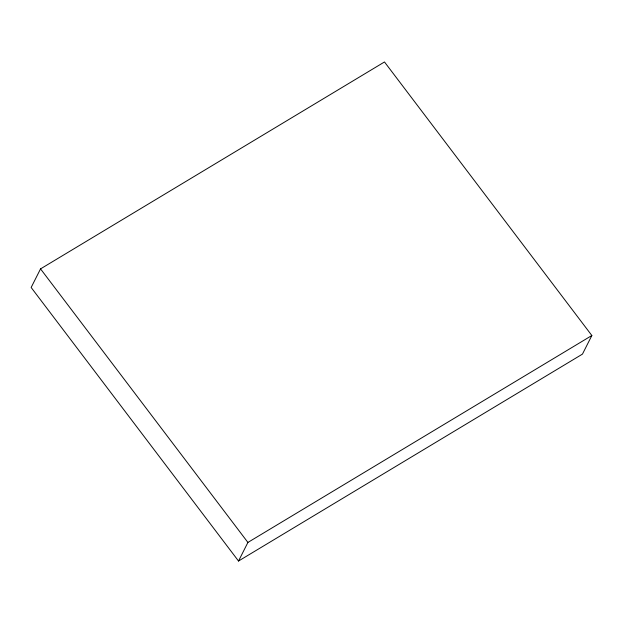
<?xml version="1.0" encoding="UTF-8"?>
<svg xmlns="http://www.w3.org/2000/svg" width="623" height="623" viewBox="0 0 623 623"><rect width="100%" height="100%" fill="white"/><g stroke="black" fill="none" stroke-linecap="round" stroke-linejoin="round"><path stroke-width="0.93" d="M40.542 268.887L31.15 287.483L238.516 561.035L582.458 354.113L591.85 335.517L384.484 61.965L40.542 268.887L247.907 542.438L238.516 561.035M247.907 542.438L591.85 335.517"/></g></svg>
